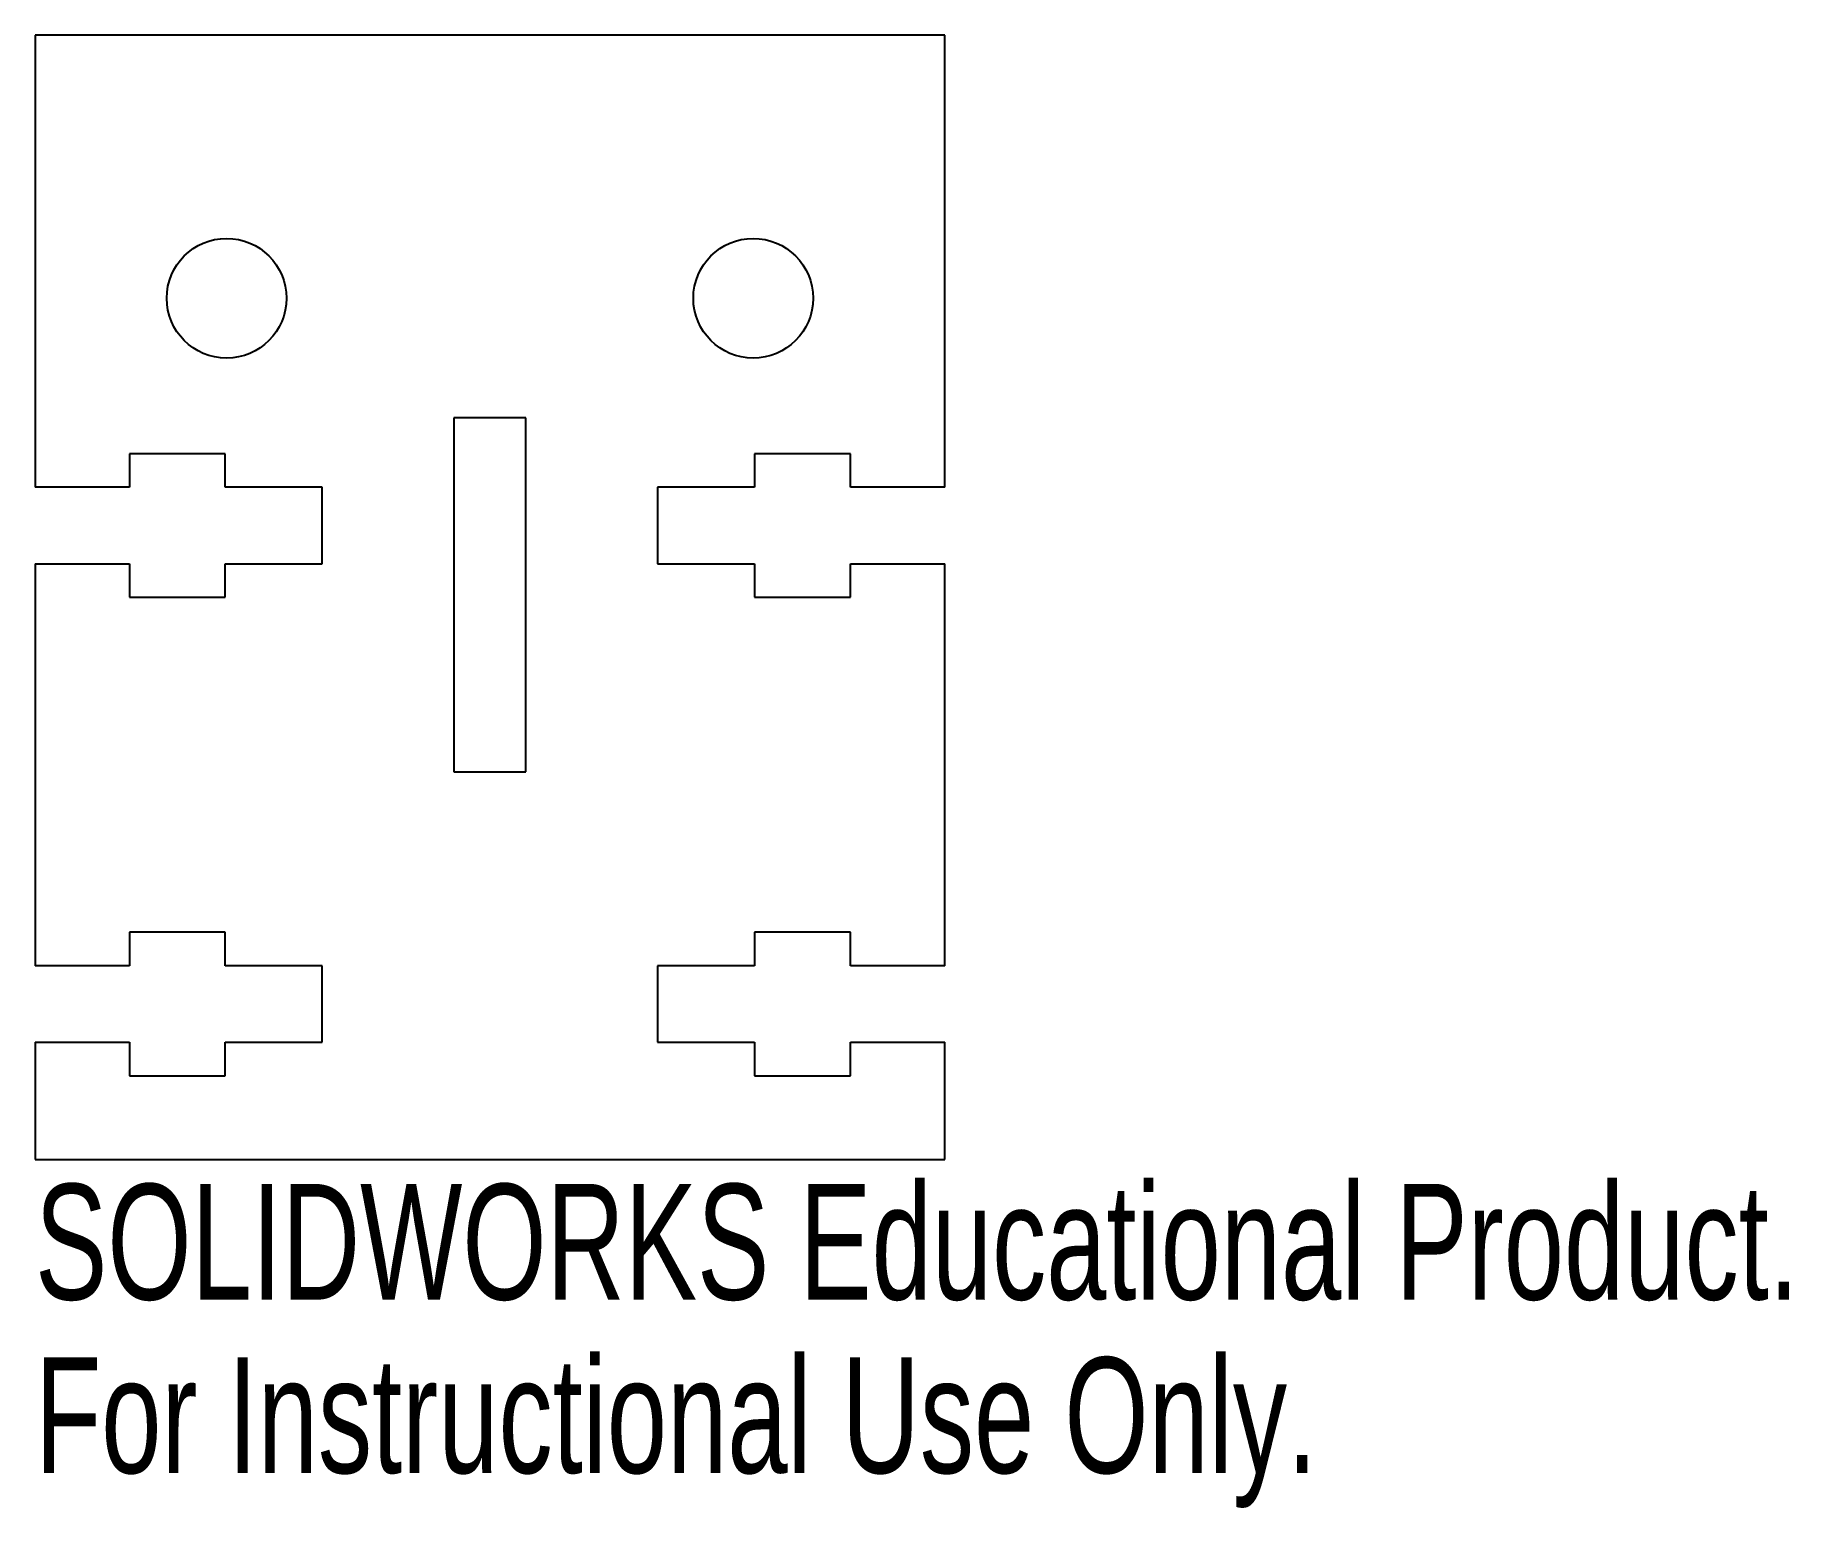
# Model space of a CAD drawing. Header units: millimetres. Extents: x -19 to 54.3, y -45 to 16.6.
import ezdxf

# ---------------------------------------------------------------- set-up
doc = ezdxf.new("R2010")
doc.units = ezdxf.units.MM
doc.styles.add('SLDTEXTSTYLE0', font='TXT', dxfattribs={"width": 0.7})

msp = doc.modelspace()

# ---------------------------------------------------------------- linework, layer by layer
at = {"color": 7, "linetype": 'Continuous', "lineweight": 25}
for p, q in [((19, 16.605), (-19, 16.605)), ((-19, 16.605), (-19, -2.295)), ((19, -2.295), (19, 16.605)), ((-1.5, 0.605), (-1.5, -14.195)), ((1.5, 0.605), (-1.5, 0.605)), ((1.5, -14.195), (1.5, 0.605)), ((-15.059, -0.895), (-15.059, -2.295)), ((-11.059, -0.895), (-15.059, -0.895)), ((-11.059, -2.295), (-11.059, -0.895)), ((11.059, -0.895), (11.059, -2.295)), ((15.059, -0.895), (11.059, -0.895)), ((15.059, -2.295), (15.059, -0.895)), ((-15.059, -2.295), (-19, -2.295)), ((-7, -2.295), (-11.059, -2.295)), ((-7, -5.495), (-7, -2.295)), ((7, -2.295), (7, -5.495)), ((11.059, -2.295), (7, -2.295)), ((19, -2.295), (15.059, -2.295)), ((-19, -5.495), (-15.059, -5.495)), ((-19, -5.495), (-19, -22.295)), ((-15.059, -5.495), (-15.059, -6.895)), ((-11.059, -5.495), (-7, -5.495)), ((-11.059, -6.895), (-11.059, -5.495)), ((7, -5.495), (11.059, -5.495)), ((11.059, -5.495), (11.059, -6.895)), ((15.059, -5.495), (19, -5.495)), ((15.059, -6.895), (15.059, -5.495)), ((19, -22.295), (19, -5.495)), ((-15.059, -6.895), (-11.059, -6.895)), ((11.059, -6.895), (15.059, -6.895)), ((-1.5, -14.195), (1.5, -14.195)), ((-15.059, -20.895), (-15.059, -22.295)), ((-11.059, -20.895), (-15.059, -20.895)), ((-11.059, -22.295), (-11.059, -20.895)), ((11.059, -20.895), (11.059, -22.295)), ((15.059, -20.895), (11.059, -20.895)), ((15.059, -22.295), (15.059, -20.895)), ((-15.059, -22.295), (-19, -22.295)), ((-7, -22.295), (-11.059, -22.295)), ((-7, -25.495), (-7, -22.295)), ((7, -22.295), (7, -25.495)), ((11.059, -22.295), (7, -22.295)), ((19, -22.295), (15.059, -22.295)), ((-19, -25.495), (-15.059, -25.495)), ((-19, -25.495), (-19, -30.395)), ((-15.059, -25.495), (-15.059, -26.895)), ((-11.059, -25.495), (-7, -25.495)), ((-11.059, -26.895), (-11.059, -25.495)), ((7, -25.495), (11.059, -25.495)), ((11.059, -25.495), (11.059, -26.895)), ((15.059, -25.495), (19, -25.495)), ((15.059, -26.895), (15.059, -25.495)), ((19, -30.395), (19, -25.495)), ((-15.059, -26.895), (-11.059, -26.895)), ((11.059, -26.895), (15.059, -26.895)), ((-19, -30.395), (19, -30.395))]:
    msp.add_line(p, q, dxfattribs=at)
for centre in [(-11, 5.605), (11, 5.605)]:
    msp.add_circle(centre, 2.5, dxfattribs=at)

# ---------------------------------------------------------------- texts
at = {"color": 7, "linetype": 'Continuous', "char_height": 4.83362, "attachment_point": 1, "style": 'SLDTEXTSTYLE0'}
for s, insert in [('SOLIDWORKS Educational Product.', (-19, -31.415)), ('For Instructional Use Only.', (-19, -38.665))]:
    msp.add_mtext(s, dxfattribs=dict(at, insert=insert))

doc.saveas('drawing.dxf')
